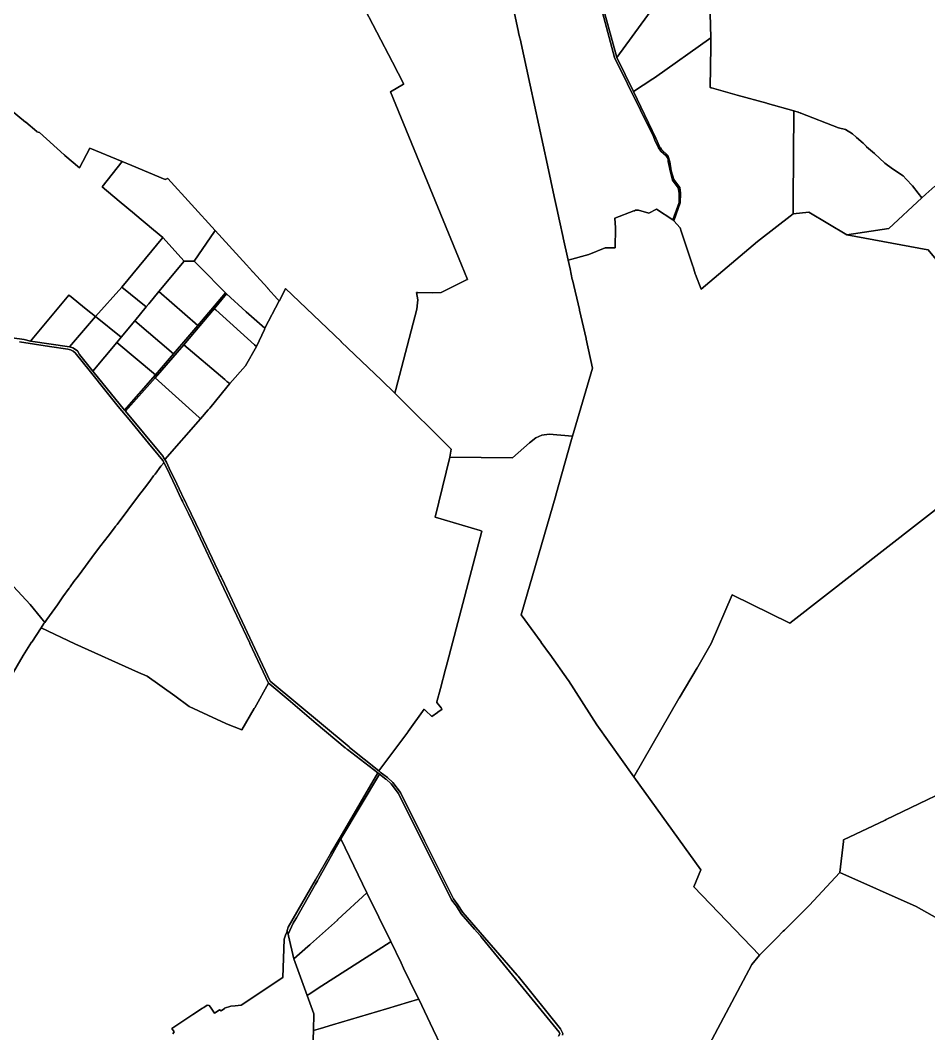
# Model space of a CAD drawing. Header units: metres. Extents: x 3 to 1005126, y 39 to 4383651.
# Drawn here: x 491785 to 493853, y 4363319 to 4365628 of the extents above; entities that cross this region are included whole.
import ezdxf

# ---------------------------------------------------------------- set-up
doc = ezdxf.new("R2010")
doc.units = ezdxf.units.M
doc.header["$MEASUREMENT"] = 0
doc.layers.add('TM_Llucmajor', color=7, linetype='Continuous')

msp = doc.modelspace()

# ---------------------------------------------------------------- linework, layer by layer
at = {"layer": 'TM_Llucmajor', "linetype": 'Continuous', "flags": 128}
for points in [[(493317.6, 4365782.9), (493143, 4365543.2), (493103.2, 4365690.3)], [(493866.6, 4365250.1), (493846.7, 4365231.8), (493837, 4365222.9), (493828.7, 4365233.8), (493816.1, 4365250.4), (493801.6, 4365265.9), (493801.5, 4365266), (493794.7, 4365273.3), (493770.3, 4365289.5), (493752.7, 4365302.4), (493729.8, 4365324.2), (493711.6, 4365339.4), (493711.2, 4365339.8), (493703.7, 4365347.6), (493688.4, 4365360.8), (493687.9, 4365361.3), (493679.2, 4365368.8), (493663.4, 4365378.7), (493647.4, 4365382.7), (493562, 4365415.8), (493561.3, 4365416.1), (493560.4, 4365416.5), (493557.1, 4365417.9), (493556.4, 4365418.1), (493555.6, 4365418.4), (493546, 4365421.2), (493485.9, 4365438.4), (493484.5, 4365438.8), (493417.2, 4365457.3), (493358.5, 4365473.5), (493357.2, 4365473.8), (493355.5, 4365474.3), (493356.7, 4365567.8), (493356.9, 4365587.7), (493352.2, 4365753.6)], [(493103.2, 4365690.3), (493143, 4365543.2), (493180.7, 4365465.3), (493231.7, 4365359.5), (493239.9, 4365340), (493241.8, 4365337.5), (493242.1, 4365337.1), (493244.9, 4365333.5), (493259.1, 4365319.7), (493263.5, 4365305.6), (493266.8, 4365284.9), (493272.5, 4365264.8), (493286.3, 4365246.9), (493288, 4365233.9), (493287.6, 4365212.1), (493272.8, 4365170.5), (493270.4, 4365173.2), (493284.6, 4365212.6), (493284.7, 4365234.2), (493282.7, 4365246.1), (493270, 4365263.4), (493265.3, 4365281.8), (493260.2, 4365306.2), (493259.9, 4365311.9), (493255.4, 4365319), (493243.1, 4365329.3), (493238, 4365337.1), (493230, 4365353.3), (493229.7, 4365353.9), (493228.5, 4365357.2), (493227.3, 4365360.9), (493226.4, 4365363.3), (493137.8, 4365542.8), (493104.5, 4365668.1)], [(492561.3, 4365668.7), (492632.4, 4365532), (492658.1, 4365482.5), (492657.6, 4365482.1), (492628.2, 4365464.9), (492789.5, 4365070.7), (492789.7, 4365070.3), (492803.2, 4365037.3), (492802.8, 4365037.1), (492743.2, 4365007.9), (492724.5, 4365006.9), (492689.2, 4365007.7), (492687.4, 4365007.8), (492689.8, 4364990.6), (492689.1, 4364984.1), (492687.7, 4364969.6), (492640.3, 4364786.6), (492638.1, 4364778.4), (492607.8, 4364807.7), (492607.2, 4364808.2), (492577.1, 4364837.1), (492515.9, 4364895.4), (492515.5, 4364895.9), (492389.1, 4365016.6), (492376.6, 4364991.8), (492375.1, 4364988.9), (492374.8, 4364988.3), (492372.6, 4364990.8), (492370.9, 4364992.6), (492348.9, 4365016.8), (492348.5, 4365017.2), (492314.3, 4365054.8), (492314.2, 4365054.9), (492314, 4365055.1), (492313.5, 4365055.7), (492300.1, 4365070.4), (492228.8, 4365148.6), (492120.9, 4365267.1), (492120.4, 4365267), (492114.9, 4365265.3), (492039, 4365296.8), (492017, 4365305.9), (491943.6, 4365336.3), (491919.8, 4365291.8), (491887.1, 4365319.8), (491885.8, 4365320.9), (491885.4, 4365321.2), (491828.8, 4365371.8), (491823.1, 4365373.8), (491822.7, 4365374.2), (491797.6, 4365395.3), (491797.1, 4365395.8), (491762, 4365424.7)], [(492902.3, 4365679.4), (492919.5, 4365600.4), (492919.6, 4365599.9), (492922.5, 4365586.7), (492922.8, 4365585.1), (492945.5, 4365480.2), (492985, 4365297.7), (493000.4, 4365226.6), (493006.4, 4365198.7), (493012.4, 4365171), (493020.7, 4365132.7), (493020.8, 4365132.3), (493032.1, 4365081.5), (493036.5, 4365061.7), (493041.8, 4365037.6), (493042.1, 4365036.4), (493057.8, 4364968.7), (493058.1, 4364967.3), (493073.1, 4364902.6), (493073.5, 4364901.2), (493088, 4364835.4), (493042.3, 4364680.5), (492989.2, 4364684.8), (492972.1, 4364682.9), (492958.6, 4364677), (492944.1, 4364665.3), (492905.7, 4364631), (492762.8, 4364632.7), (492765.9, 4364650.5), (492638.1, 4364778.4), (492640.3, 4364786.6), (492687.7, 4364969.6), (492689.1, 4364984.1), (492689.8, 4364990.6), (492687.4, 4365007.8), (492689.2, 4365007.7), (492724.5, 4365006.9), (492743.2, 4365007.9), (492802.8, 4365037.1), (492803.2, 4365037.3), (492789.7, 4365070.3), (492789.5, 4365070.7), (492628.2, 4365464.9), (492657.6, 4365482.1), (492658.1, 4365482.5), (492632.4, 4365532), (492561.3, 4365668.7)], [(493104.5, 4365668.1), (493137.8, 4365542.8), (493226.4, 4365363.3), (493227.3, 4365360.9), (493228.5, 4365357.2), (493229.7, 4365353.9), (493230, 4365353.3), (493238, 4365337.1), (493243.1, 4365329.3), (493255.4, 4365319), (493259.9, 4365311.9), (493260.2, 4365306.2), (493265.3, 4365281.8), (493270, 4365263.4), (493282.7, 4365246.1), (493284.7, 4365234.2), (493284.6, 4365212.6), (493270.4, 4365173.2), (493233.1, 4365197.8), (493216, 4365188.1), (493192.3, 4365194.8), (493187.1, 4365194.9), (493186.4, 4365194.9), (493185.9, 4365194.9), (493183.3, 4365193.9), (493182.6, 4365193.6), (493182.1, 4365193.4), (493138.8, 4365177.1), (493138.6, 4365177), (493139.8, 4365154.8), (493139.8, 4365154.5), (493139.4, 4365110.2), (493139.4, 4365109.7), (493116.5, 4365109.5), (493079.3, 4365093.9), (493032.1, 4365081.5), (493020.8, 4365132.3), (493020.7, 4365132.7), (493012.4, 4365171), (493006.4, 4365198.7), (493000.4, 4365226.6), (492985, 4365297.7), (492945.5, 4365480.2), (492922.8, 4365585.1), (492922.5, 4365586.7), (492919.6, 4365599.9), (492919.5, 4365600.4), (492902.3, 4365679.4)], [(491762, 4365424.7), (491797.1, 4365395.8), (491797.6, 4365395.3), (491822.7, 4365374.2), (491823.1, 4365373.8), (491828.8, 4365371.8), (491885.4, 4365321.2), (491885.8, 4365320.9), (491887.1, 4365319.8), (491919.8, 4365291.8), (491943.6, 4365336.3), (492017, 4365305.9), (491971.7, 4365248.3), (492010.7, 4365215.7), (492045.3, 4365186.7), (492045.9, 4365186.2), (492088.8, 4365150.3), (492109.5, 4365133), (492016.2, 4365020.1), (491956.4, 4364953.1), (491935.3, 4364970), (491897.3, 4365000.7), (491896.2, 4365001.6), (491808.6, 4364896.8), (491794.2, 4364900.9), (491739.1, 4364908.1)], [(493881.1, 4365068.8), (493852, 4365104.7), (493851.1, 4365104.9), (493666.8, 4365138.8), (493762.1, 4365153.5), (493837, 4365222.9), (493846.7, 4365231.8), (493866.6, 4365250.1)], [(493904.4, 4364540.5), (493536.9, 4364254.4), (493405.7, 4364319.3), (493357.7, 4364208.5), (493327.5, 4364155), (493326.6, 4364153.6), (493326, 4364152.5), (493285.1, 4364084), (493284.3, 4364082.7), (493181.7, 4363904.9), (493097.9, 4364022.8), (493033, 4364123.7), (493032.3, 4364124.8), (492990.3, 4364184.1), (492989.7, 4364185), (492971, 4364210.5), (492970.5, 4364211.2), (492970.5, 4364211.2), (492925.3, 4364273.7), (493003.9, 4364545.5), (493004.2, 4364546.4), (493040.1, 4364672.8), (493042.3, 4364680.5), (493088, 4364835.4), (493073.5, 4364901.2), (493073.1, 4364902.6), (493058.1, 4364967.3), (493057.8, 4364968.7), (493042.1, 4365036.4), (493041.8, 4365037.6), (493036.5, 4365061.7), (493032.1, 4365081.5), (493079.3, 4365093.9), (493116.5, 4365109.5), (493139.4, 4365109.7), (493139.4, 4365110.2), (493139.8, 4365154.5), (493139.8, 4365154.8), (493138.6, 4365177), (493138.8, 4365177.1), (493182.1, 4365193.4), (493182.6, 4365193.6), (493183.3, 4365193.9), (493185.9, 4365194.9), (493186.4, 4365194.9), (493187.1, 4365194.9), (493192.3, 4365194.8), (493216, 4365188.1), (493233.1, 4365197.8), (493270.4, 4365173.2), (493272.8, 4365170.5), (493287, 4365154.7), (493289.5, 4365147.2), (493316.2, 4365067.7), (493316.6, 4365066.3), (493321.3, 4365050.1), (493321.8, 4365048.3), (493334.8, 4365015.3), (493463.5, 4365124.1), (493544.6, 4365186.5), (493579.8, 4365190.7), (493666.8, 4365138.8), (493851.1, 4365104.9), (493852, 4365104.7), (493881.1, 4365068.8)], [(491739.1, 4364908.1), (491794.2, 4364900.9), (491808.6, 4364896.8), (491897.1, 4364883.9), (491904.8, 4364881.7), (491915.3, 4364874.8), (491920.4, 4364866.8), (491947.3, 4364831.9), (491950.2, 4364828.2), (492022.5, 4364739.4), (492025, 4364737.1), (492110.2, 4364634), (492111.6, 4364631.7), (492114.3, 4364627.5), (492118.4, 4364621.1), (492124.2, 4364607.7), (492135.7, 4364584.3), (492136.3, 4364583), (492152, 4364549.4), (492152.8, 4364547.6), (492195.2, 4364459.3), (492196.2, 4364457.3), (492241.2, 4364362.4), (492242.4, 4364359.9), (492243.7, 4364357.1), (492353.9, 4364122.5), (492533.6, 4363972.6), (492535, 4363971.5), (492601.4, 4363918.2), (492604.6, 4363915.4), (492621.5, 4363902.8), (492633.1, 4363891.9), (492650.4, 4363869.2), (492705.2, 4363758.9), (492715.1, 4363739.2), (492715.9, 4363737.4), (492771.3, 4363626.8), (492781.5, 4363613), (492792.9, 4363595.4), (492916.1, 4363453.1), (492916.6, 4363452.5), (492918.4, 4363450.4), (493014.9, 4363330.4), (493020, 4363319.8), (493019.7, 4363316)], [(491783.4, 4364895.2), (491851.7, 4364884.9), (491893.3, 4364878.3), (491899.6, 4364877.1), (491906, 4364873.8), (491910.6, 4364870.1), (491929.4, 4364846.6), (491942, 4364830.6), (491983.5, 4364778.5), (492008.3, 4364748.3), (492032.9, 4364718.7), (492077.3, 4364664.7), (492099.4, 4364638.2), (492109.6, 4364625.3), (492110.3, 4364624.3), (492112.2, 4364619.7), (492105.1, 4364611.9), (492092.5, 4364593.9), (492088.2, 4364590.1), (492079.9, 4364577.8), (492067.9, 4364562.1), (492054.6, 4364544.5), (492005.6, 4364479.2), (492002.6, 4364476.3), (492001.7, 4364474.5), (491985.1, 4364452.4), (491968.8, 4364431.1), (491956.6, 4364415.1), (491917, 4364361.9), (491906.9, 4364349.4), (491899, 4364337.4), (491898.5, 4364336.7), (491896.7, 4364334), (491882.5, 4364314.5), (491869.7, 4364296.4), (491845.8, 4364263), (491841.1, 4364256.4), (491831, 4364268.5), (491807.5, 4364297), (491788.9, 4364317.9), (491770.2, 4364338.4)], [(493010.3, 4363314.2), (493013.3, 4363319.5), (493011.9, 4363323), (493011.9, 4363323.1), (492837.3, 4363536.3), (492833.5, 4363541), (492833.3, 4363541.3), (492831.8, 4363542.9), (492819.3, 4363557.4), (492788.7, 4363592.5), (492788.7, 4363592.6), (492777.8, 4363609.7), (492766.9, 4363624.4), (492646.3, 4363866.2), (492629.2, 4363888.6), (492618.2, 4363899), (492617.7, 4363899.4), (492603, 4363910.7), (492598.8, 4363913.9), (492530.1, 4363966.6), (492528.6, 4363967.8), (492525.2, 4363970.4), (492524.7, 4363970.9), (492459, 4364026.3), (492410.9, 4364066.8), (492394.9, 4364080.4), (492353.2, 4364115.7), (492352.4, 4364116.3), (492350.6, 4364117.9), (492307.9, 4364208.1), (492307.5, 4364209), (492248.7, 4364333.5), (492177.9, 4364483.5), (492168.2, 4364504.1), (492168.1, 4364504.3), (492168, 4364504.6), (492155.6, 4364530.4), (492154.7, 4364532.2), (492152.6, 4364535.9), (492151.5, 4364537.9), (492151.4, 4364538), (492138.3, 4364566), (492119.7, 4364605.7), (492119.5, 4364606.2), (492113.4, 4364617.4), (492112.2, 4364619.7), (492110.3, 4364624.3), (492109.6, 4364625.3), (492099.4, 4364638.2), (492077.3, 4364664.7), (492032.9, 4364718.7), (492008.3, 4364748.3), (491983.5, 4364778.5), (491942, 4364830.6), (491929.4, 4364846.6), (491910.6, 4364870.1), (491906, 4364873.8), (491899.6, 4364877.1), (491893.3, 4364878.3), (491851.7, 4364884.9), (491783.4, 4364895.2)], [(493019.7, 4363316), (493020, 4363319.8), (493014.9, 4363330.4), (492918.4, 4363450.4), (492916.6, 4363452.5), (492916.1, 4363453.1), (492792.9, 4363595.4), (492781.5, 4363613), (492771.3, 4363626.8), (492715.9, 4363737.4), (492715.1, 4363739.2), (492705.2, 4363758.9), (492650.4, 4363869.2), (492633.1, 4363891.9), (492621.5, 4363902.8), (492604.6, 4363915.4), (492604.6, 4363915.4), (492601.4, 4363918.2), (492604, 4363921.6), (492667.2, 4364006.6), (492668.1, 4364007.8), (492704.8, 4364058.3), (492705.9, 4364057.2), (492707.3, 4364055.9), (492722.2, 4364042.2), (492734.6, 4364050.7), (492736, 4364051.7), (492745.9, 4364058.4), (492744.7, 4364059.7), (492744.4, 4364060.1), (492743.3, 4364061.4), (492733.3, 4364074.2), (492733.5, 4364075), (492741.6, 4364105.6), (492753.3, 4364149.8), (492753.9, 4364152), (492754, 4364152.5), (492754.6, 4364154.7), (492760.8, 4364177.9), (492761.3, 4364179.9), (492761.5, 4364180.7), (492835.7, 4364464.1), (492831.8, 4364465.3), (492729.4, 4364495.8), (492762.8, 4364632.7), (492905.7, 4364631), (492944.1, 4364665.3), (492958.6, 4364677), (492972.1, 4364682.9), (492989.2, 4364684.8), (493042.3, 4364680.5), (493040.1, 4364672.8), (493004.2, 4364546.4), (493003.9, 4364545.5), (492925.3, 4364273.7), (492970.5, 4364211.2), (492971, 4364210.5), (492989.7, 4364185), (492990.3, 4364184.1), (493032.3, 4364124.8), (493033, 4364123.7), (493097.9, 4364022.8), (493181.7, 4363904.9), (493334.3, 4363692.7), (493318.4, 4363654), (493468.1, 4363498.4), (493450.6, 4363477), (493314.9, 4363221.1)], [(493961.9, 4363906), (493756.1, 4363807.4), (493753.6, 4363806.2), (493659.2, 4363761), (493658.7, 4363757.2), (493650.4, 4363686.6), (493580.6, 4363611.6), (493577.8, 4363608.7), (493524.7, 4363555.3), (493522, 4363552.7), (493507.1, 4363537.8), (493494.8, 4363525.5), (493492.7, 4363523.5), (493490.8, 4363521.5), (493468.1, 4363498.4), (493318.4, 4363654), (493334.3, 4363692.7), (493181.7, 4363904.9), (493284.3, 4364082.7), (493285.1, 4364084), (493326, 4364152.5), (493326.6, 4364153.6), (493327.5, 4364155), (493357.7, 4364208.5), (493405.7, 4364319.3), (493536.9, 4364254.4), (493904.4, 4364540.5)], [(491770.2, 4364338.4), (491788.9, 4364317.9), (491807.5, 4364297), (491831, 4364268.5), (491841.1, 4364256.4), (491840.4, 4364255.4), (491839.2, 4364253.6), (491832.7, 4364243.8), (491811.4, 4364211.3), (491811.2, 4364211.1), (491791.6, 4364181), (491755.9, 4364119.7)], [(491755.9, 4364119.7), (491791.6, 4364181), (491811.2, 4364211.1), (491811.4, 4364211.3), (491832.7, 4364243.8), (491909.2, 4364207.3), (492054.3, 4364142.5), (492074.1, 4364133.7), (492137.1, 4364089), (492169.7, 4364064.8), (492211.9, 4364044.7), (492252.8, 4364026.2), (492254.9, 4364025.2), (492289.3, 4364011.9), (492317.8, 4364059.9), (492318.6, 4364061.2), (492319, 4364061.8), (492350.6, 4364117.9), (492352.4, 4364116.3), (492353.2, 4364115.7), (492394.9, 4364080.4), (492410.9, 4364066.8), (492459, 4364026.3), (492524.7, 4363970.9), (492525.2, 4363970.4), (492528.6, 4363967.8), (492530.1, 4363966.6), (492598.8, 4363913.9), (492513.5, 4363766.7), (492492.1, 4363730.9), (492491.2, 4363729.4), (492457.1, 4363669.7), (492394.7, 4363562.1), (492393, 4363554.5), (492392.6, 4363552.7), (492391.9, 4363550.9), (492389.2, 4363544.2), (492385.6, 4363535.1), (492383.1, 4363447.7), (492288.2, 4363384.8), (492274.5, 4363383), (492264.2, 4363382.4), (492250.5, 4363377.7), (492249.8, 4363377.1), (492242.9, 4363371.8), (492238.5, 4363373.6), (492235.9, 4363371.9), (492227, 4363366.3), (492218, 4363379.9), (492215.6, 4363383.4), (492210.9, 4363384.3), (492203, 4363379.3), (492200.3, 4363377.4), (492178.1, 4363362.9), (492132.3, 4363333), (492129.9, 4363331.5), (492135.8, 4363323.7), (492132.7, 4363319.1)], [(492760.3, 4363256.5), (492725.3, 4363329), (492692.1, 4363397.9), (492687.8, 4363406.8), (492657.9, 4363468.8), (492652.1, 4363480.7), (492628.7, 4363529.3), (492574.1, 4363640.3), (492574.1, 4363640.3), (492514.7, 4363763.2), (492603, 4363910.7), (492617.7, 4363899.4), (492618.2, 4363899), (492629.2, 4363888.6), (492646.3, 4363866.2), (492766.9, 4363624.4), (492777.8, 4363609.7), (492788.7, 4363592.6), (492788.7, 4363592.5), (492819.3, 4363557.4), (492831.8, 4363542.9), (492833.3, 4363541.3), (492833.5, 4363541), (492837.3, 4363536.3), (493011.9, 4363323.1), (493011.9, 4363323), (493013.3, 4363319.5), (493010.3, 4363314.2)], [(494006.7, 4363506.4), (493824.3, 4363609), (493650.4, 4363686.6), (493658.7, 4363757.2), (493659.2, 4363761), (493753.6, 4363806.2), (493756.1, 4363807.4), (493961.9, 4363906)], [(493314.9, 4363221.1), (493450.6, 4363477), (493468.1, 4363498.4), (493490.8, 4363521.5), (493492.7, 4363523.5), (493494.8, 4363525.5), (493507.1, 4363537.8), (493522, 4363552.7), (493524.7, 4363555.3), (493577.8, 4363608.7), (493580.6, 4363611.6), (493650.4, 4363686.6), (493824.3, 4363609), (494006.7, 4363506.4), (494105.2, 4363452.8), (494145.6, 4363438.3), (494149.2, 4363429.8), (494149.7, 4363428.5), (494164.5, 4363393.8), (494165.4, 4363391.6), (494403, 4363237.8)], [(492132.7, 4363319.1), (492135.8, 4363323.7), (492135.8, 4363323.7), (492129.9, 4363331.5), (492132.3, 4363333), (492178.1, 4363362.9), (492200.3, 4363377.4), (492203, 4363379.3), (492210.9, 4363384.3), (492215.6, 4363383.4), (492218, 4363379.9), (492227, 4363366.3), (492235.9, 4363371.9), (492238.5, 4363373.6), (492242.9, 4363371.8), (492249.8, 4363377.1), (492250.5, 4363377.7), (492264.2, 4363382.4), (492274.5, 4363383), (492288.2, 4363384.8), (492383.1, 4363447.7), (492385.6, 4363535.1), (492389.2, 4363544.2), (492391.9, 4363550.9), (492392.6, 4363552.7), (492393.3, 4363550.7), (492394.9, 4363546.3), (492395.8, 4363542.2), (492408, 4363490.3), (492438.1, 4363406.8), (492453.3, 4363364.8), (492452.7, 4363326.8), (492451.3, 4363287.7)]]:
    msp.add_lwpolyline(points, dxfattribs=at)
for points in [[(493180.7, 4365465.3), (493143, 4365543.2), (493317.6, 4365782.9), (493350.3, 4365762.4), (493351.6, 4365761.6), (493351.9, 4365761.4), (493351.9, 4365761.2), (493352.1, 4365755.2), (493352.2, 4365753.6), (493356.9, 4365587.7), (493228.7, 4365496.7), (493225.3, 4365494.3), (493180.7, 4365465.3)], [(493231.7, 4365359.5), (493180.7, 4365465.3), (493225.3, 4365494.3), (493228.7, 4365496.7), (493356.9, 4365587.7), (493356.7, 4365567.8), (493355.5, 4365474.3), (493357.2, 4365473.8), (493358.5, 4365473.5), (493417.2, 4365457.3), (493484.5, 4365438.8), (493485.9, 4365438.4), (493546, 4365421.2), (493544.6, 4365216.8), (493544.6, 4365214.9), (493544.6, 4365186.5), (493463.5, 4365124.1), (493334.8, 4365015.3), (493321.8, 4365048.3), (493321.3, 4365050.1), (493316.6, 4365066.3), (493316.2, 4365067.7), (493289.5, 4365147.2), (493287, 4365154.7), (493272.8, 4365170.5), (493287.6, 4365212.1), (493288, 4365233.9), (493286.3, 4365246.9), (493272.5, 4365264.8), (493266.8, 4365284.9), (493263.5, 4365305.6), (493259.1, 4365319.7), (493244.9, 4365333.5), (493242.1, 4365337.1), (493241.8, 4365337.5), (493239.9, 4365340), (493231.7, 4365359.5)], [(493544.6, 4365214.9), (493544.6, 4365216.8), (493546, 4365421.2), (493555.6, 4365418.4), (493556.4, 4365418.1), (493557.1, 4365417.9), (493560.4, 4365416.5), (493561.3, 4365416.1), (493562, 4365415.8), (493647.4, 4365382.7), (493663.4, 4365378.7), (493679.2, 4365368.8), (493687.9, 4365361.3), (493688.4, 4365360.8), (493703.7, 4365347.6), (493711.2, 4365339.8), (493711.6, 4365339.4), (493729.8, 4365324.2), (493752.7, 4365302.4), (493770.3, 4365289.5), (493794.7, 4365273.3), (493801.5, 4365266), (493801.6, 4365265.9), (493816.1, 4365250.4), (493828.7, 4365233.8), (493837, 4365222.9), (493762.1, 4365153.5), (493666.8, 4365138.8), (493579.8, 4365190.7), (493544.6, 4365186.5), (493544.6, 4365214.9)], [(492017, 4365305.9), (492039, 4365296.8), (492114.9, 4365265.3), (492120.4, 4365267), (492120.9, 4365267.1), (492228.8, 4365148.6), (492227.5, 4365146.6), (492190.8, 4365093.5), (492180.9, 4365079.3), (492158.2, 4365079.2), (492109.5, 4365133), (492088.8, 4365150.3), (492045.9, 4365186.2), (492045.3, 4365186.7), (492010.7, 4365215.7), (491971.7, 4365248.3), (492017, 4365305.9)], [(492072, 4364974.9), (492016.2, 4365020.1), (492109.5, 4365133), (492158.2, 4365079.2), (492100.8, 4365009.7), (492077.6, 4364981.6), (492072, 4364974.9)], [(492193.9, 4365066.2), (492180.9, 4365079.3), (492190.8, 4365093.5), (492227.5, 4365146.6), (492228.8, 4365148.6), (492300.1, 4365070.4), (492313.5, 4365055.7), (492314, 4365055.1), (492314.2, 4365054.9), (492314.3, 4365054.8), (492348.5, 4365017.2), (492348.9, 4365016.8), (492370.9, 4364992.6), (492372.6, 4364990.8), (492374.8, 4364988.3), (492342.1, 4364926.2), (492299.6, 4364963.9), (492254.7, 4365004.9), (492252.1, 4365007.1), (492193.9, 4365066.2)], [(492189.7, 4364932.8), (492100.8, 4365009.7), (492158.2, 4365079.2), (492180.9, 4365079.3), (492193.9, 4365066.2), (492252.1, 4365007.1), (492189.7, 4364932.8)], [(492014.8, 4364905.6), (491956.4, 4364953.1), (492016.2, 4365020.1), (492072, 4364974.9), (492045.9, 4364943.3), (492014.8, 4364905.6)], [(492118.4, 4364621.1), (492114.3, 4364627.5), (492195.3, 4364720), (492213.1, 4364740.4), (492216.4, 4364744.5), (492255.4, 4364792), (492262, 4364800), (492297.9, 4364840.7), (492322.7, 4364884.7), (492340.9, 4364923.6), (492342.1, 4364926.2), (492374.8, 4364988.3), (492375.1, 4364988.9), (492376.6, 4364991.8), (492389.1, 4365016.6), (492515.5, 4364895.9), (492515.9, 4364895.4), (492577.1, 4364837.1), (492607.2, 4364808.2), (492607.8, 4364807.7), (492638.1, 4364778.4), (492765.9, 4364650.5), (492762.8, 4364632.7), (492729.4, 4364495.8), (492831.8, 4364465.3), (492835.7, 4364464.1), (492761.5, 4364180.7), (492761.3, 4364179.9), (492760.8, 4364177.9), (492754.6, 4364154.7), (492754, 4364152.5), (492753.9, 4364152), (492753.3, 4364149.8), (492741.6, 4364105.6), (492733.5, 4364075), (492733.3, 4364074.2), (492743.3, 4364061.4), (492744.4, 4364060.1), (492744.7, 4364059.7), (492745.9, 4364058.4), (492736, 4364051.7), (492734.6, 4364050.7), (492722.2, 4364042.2), (492707.3, 4364055.9), (492705.9, 4364057.2), (492704.8, 4364058.3), (492668.1, 4364007.8), (492667.2, 4364006.6), (492604, 4363921.6), (492601.4, 4363918.2), (492535, 4363971.5), (492533.6, 4363972.6), (492353.9, 4364122.5), (492243.7, 4364357.1), (492242.4, 4364359.9), (492241.2, 4364362.4), (492196.2, 4364457.3), (492195.2, 4364459.3), (492152.8, 4364547.6), (492152, 4364549.4), (492136.3, 4364583), (492135.7, 4364584.3), (492124.2, 4364607.7), (492118.4, 4364621.1)], [(491897.1, 4364883.9), (491808.6, 4364896.8), (491896.2, 4365001.6), (491897.3, 4365000.7), (491935.3, 4364970), (491956.4, 4364953.1), (491897.1, 4364883.9)], [(492025, 4364737.1), (492022.5, 4364739.4), (492092.8, 4364819.8), (492133.8, 4364868), (492166.7, 4364906.1), (492189.7, 4364932.8), (492252.1, 4365007.1), (492254.7, 4365004.9), (492226.6, 4364970.8), (492157.3, 4364888.5), (492092, 4364813), (492025, 4364737.1)], [(492133.8, 4364868), (492045.9, 4364943.3), (492072, 4364974.9), (492077.6, 4364981.6), (492100.8, 4365009.7), (492189.7, 4364932.8), (492166.7, 4364906.1), (492133.8, 4364868)], [(492230.4, 4364968), (492226.6, 4364970.8), (492254.7, 4365004.9), (492299.6, 4364963.9), (492342.1, 4364926.2), (492340.9, 4364923.6), (492322.7, 4364884.7), (492318.1, 4364888.8), (492230.4, 4364968)], [(492251.1, 4364809.3), (492157.3, 4364888.5), (492226.6, 4364970.8), (492230.4, 4364968), (492318.1, 4364888.8), (492322.7, 4364884.7), (492297.9, 4364840.7), (492262, 4364800), (492255.8, 4364805.3), (492251.1, 4364809.3)], [(491904.8, 4364881.7), (491897.1, 4364883.9), (491956.4, 4364953.1), (492014.8, 4364905.6), (492005.1, 4364894), (491950.2, 4364828.2), (491947.3, 4364831.9), (491920.4, 4364866.8), (491915.3, 4364874.8), (491904.8, 4364881.7)], [(492092.8, 4364819.8), (492005.1, 4364894), (492014.8, 4364905.6), (492045.9, 4364943.3), (492133.8, 4364868), (492092.8, 4364819.8)], [(492022.5, 4364739.4), (491950.2, 4364828.2), (492005.1, 4364894), (492092.8, 4364819.8), (492022.5, 4364739.4)], [(492192.3, 4364722.7), (492092, 4364813), (492157.3, 4364888.5), (492251.1, 4364809.3), (492255.8, 4364805.3), (492262, 4364800), (492255.4, 4364792), (492216.4, 4364744.5), (492213.1, 4364740.4), (492195.3, 4364720), (492192.3, 4364722.7)], [(492110.2, 4364634), (492025, 4364737.1), (492092, 4364813), (492192.3, 4364722.7), (492195.3, 4364720), (492114.3, 4364627.5), (492111.6, 4364631.7), (492110.2, 4364634)], [(492119.5, 4364606.2), (492119.7, 4364605.7), (492138.3, 4364566), (492151.4, 4364538), (492151.5, 4364537.9), (492152.6, 4364535.9), (492154.7, 4364532.2), (492155.6, 4364530.4), (492168, 4364504.6), (492168.1, 4364504.3), (492168.2, 4364504.1), (492177.9, 4364483.5), (492248.7, 4364333.5), (492307.5, 4364209), (492307.9, 4364208.1), (492350.6, 4364117.9), (492319, 4364061.8), (492318.6, 4364061.2), (492317.8, 4364059.9), (492289.3, 4364011.9), (492254.9, 4364025.2), (492252.8, 4364026.2), (492211.9, 4364044.7), (492169.7, 4364064.8), (492137.1, 4364089), (492074.1, 4364133.7), (492054.3, 4364142.5), (491909.2, 4364207.3), (491832.7, 4364243.8), (491839.2, 4364253.6), (491840.4, 4364255.4), (491841.1, 4364256.4), (491845.8, 4364263), (491869.7, 4364296.4), (491882.5, 4364314.5), (491896.7, 4364334), (491898.5, 4364336.7), (491899, 4364337.4), (491906.9, 4364349.4), (491917, 4364361.9), (491956.6, 4364415.1), (491968.8, 4364431.1), (491985.1, 4364452.4), (492001.7, 4364474.5), (492002.6, 4364476.3), (492005.6, 4364479.2), (492054.6, 4364544.5), (492067.9, 4364562.1), (492079.9, 4364577.8), (492088.2, 4364590.1), (492092.5, 4364593.9), (492105.1, 4364611.9), (492112.2, 4364619.7), (492113.4, 4364617.4), (492119.5, 4364606.2)], [(492393.3, 4363550.7), (492392.6, 4363552.7), (492393, 4363554.5), (492394.7, 4363562.1), (492457.1, 4363669.7), (492491.2, 4363729.4), (492492.1, 4363730.9), (492513.5, 4363766.7), (492598.8, 4363913.9), (492603, 4363910.7), (492514.7, 4363763.2), (492464.2, 4363672.1), (492461.9, 4363668), (492457.4, 4363660.2), (492414, 4363583.6), (492408.6, 4363574.9), (492406.4, 4363571.5), (492394.9, 4363546.3), (492393.3, 4363550.7)], [(492395.8, 4363542.2), (492394.9, 4363546.3), (492406.4, 4363571.5), (492408.6, 4363574.9), (492414, 4363583.6), (492457.4, 4363660.2), (492461.9, 4363668), (492464.2, 4363672.1), (492514.7, 4363763.2), (492574.1, 4363640.3), (492508.3, 4363579.3), (492507.5, 4363578.5), (492507, 4363578.1), (492445.9, 4363523.5), (492444, 4363521.8), (492439.8, 4363518.1), (492408, 4363490.3), (492395.8, 4363542.2)], [(492438.1, 4363406.8), (492408, 4363490.3), (492439.8, 4363518.1), (492444, 4363521.8), (492445.9, 4363523.5), (492507, 4363578.1), (492507.5, 4363578.5), (492508.3, 4363579.3), (492574.1, 4363640.3), (492628.7, 4363529.3), (492627, 4363528.2), (492471.8, 4363428.4), (492442.5, 4363409.6), (492438.1, 4363406.8)], [(492453.3, 4363364.8), (492438.1, 4363406.8), (492442.5, 4363409.6), (492471.8, 4363428.4), (492627, 4363528.2), (492628.7, 4363529.3), (492652.1, 4363480.7), (492657.9, 4363468.8), (492687.8, 4363406.8), (492692.1, 4363397.9), (492689.5, 4363397.1), (492668.9, 4363391), (492618.6, 4363375.9), (492496.2, 4363339.7), (492468.3, 4363331.4), (492452.7, 4363326.8), (492453.3, 4363364.8)], [(492452.1, 4363287.6), (492451.3, 4363287.7), (492452.7, 4363326.8), (492468.3, 4363331.4), (492496.2, 4363339.7), (492618.6, 4363375.9), (492668.9, 4363391), (492689.5, 4363397.1), (492692.1, 4363397.9), (492725.3, 4363329), (492760.3, 4363256.5), (492756.7, 4363256.9), (492681, 4363264.8), (492680.9, 4363264.7), (492612.3, 4363271.8), (492594.5, 4363273.5), (492504.4, 4363282.5), (492452.1, 4363287.6)]]:
    msp.add_lwpolyline(points, close=True, dxfattribs=at)

doc.saveas('drawing.dxf')
